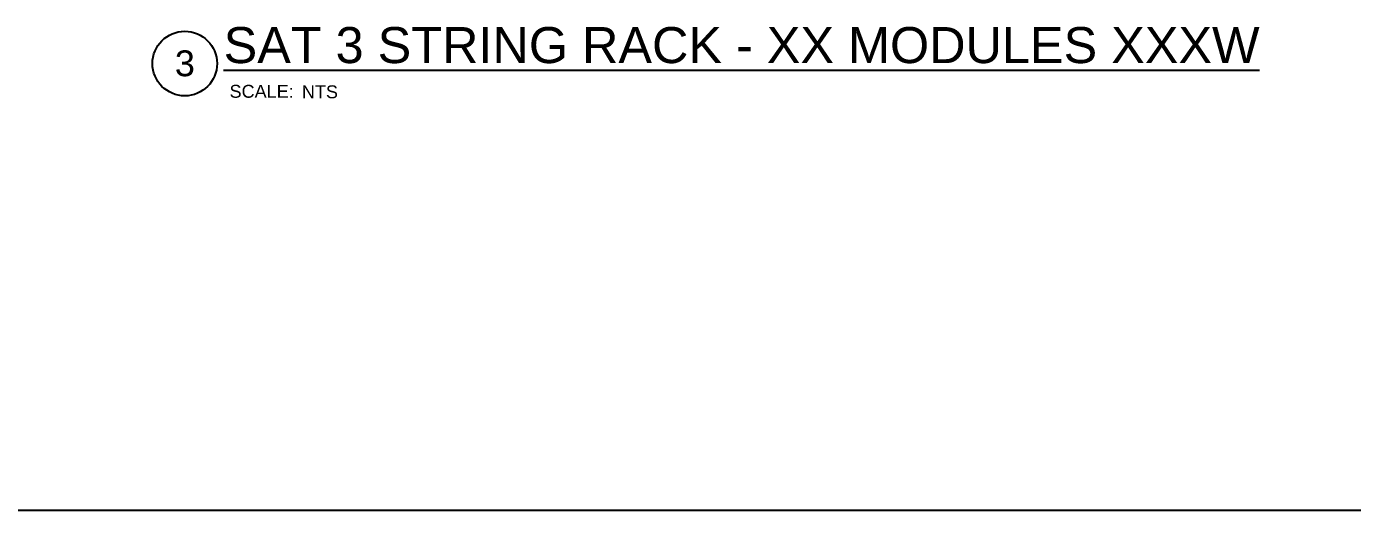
# Model space of a CAD drawing. Header units: feet. Extents: x -9903 to 12307, y -41 to 4121.
# Drawn here: x 4232 to 5555, y 669 to 1153 of the extents above; entities that cross this region are included whole.
import ezdxf
from ezdxf.enums import TextEntityAlignment as Align

# ---------------------------------------------------------------- set-up
doc = ezdxf.new("R2010")
doc.units = ezdxf.units.FT
doc.header["$MEASUREMENT"] = 0
doc.layers.add('G-ANNO-TEXT', color=1, linetype='Continuous')
doc.styles.add('NEI-A', font='arial.ttf')

# ---------------------------------------------------------------- blocks, each defined once
blk = doc.blocks.new('DETAIL_TITLE')
blk.add_circle((0.592, -0.513), 0.25)
at = {"style": 'NEI-A'}
blk.add_attdef('DETAIL_TITLE_001', (0.91, -0.485), '', height=0.2, dxfattribs=at)
at = {"style": 'NEI-A', "flags": 8}
blk.add_attdef('#', text='', height=0.2, dxfattribs=at).set_placement((0.592, -0.511), align=Align.MIDDLE_CENTER)
at = {"style": 'NEI-A'}
for tag, p in [('SCALE:', (0.939, -0.738)), ('1"_=_', (1.547, -0.738))]:
    blk.add_attdef(tag, text='', height=0.1, dxfattribs=at).set_placement(p, align=Align.BOTTOM_LEFT)

msp = doc.modelspace()

# ---------------------------------------------------------------- linework, layer by layer
msp.add_lwpolyline([(8204.9, 669.4), (4102.5, 669.4), (4102.5, 669.4)])

# ---------------------------------------------------------------- block references
at = {"layer": 'G-ANNO-TEXT'}
ref = msp.add_blockref('DETAIL_TITLE', (4313.7, 1181.7), dxfattribs=dict(at, xscale=128.9267043143703, yscale=128.9267043143703, zscale=128.9267043143703))
ref.add_attrib('#', '3', dxfattribs={"layer": '0', "height": 25.8, "style": 'NEI-A'}).set_placement((4390.1, 1115.8), align=Align.MIDDLE_CENTER)
ref.add_attrib('DETAIL_TITLE_001', '%%USAT 3 STRING RACK - XX MODULES XXXW', (4428.8, 1116), dxfattribs={"layer": '0', "height": 36, "style": 'NEI-A'})
ref.add_attrib('SCALE:', 'SCALE:', dxfattribs={"layer": '0', "height": 12.89, "style": 'NEI-A'}).set_placement((4434.7, 1094.3), align=Align.TOP_LEFT)
ref.add_attrib('1"_=_', 'NTS', dxfattribs={"layer": '0', "height": 12.89, "style": 'NEI-A'}).set_placement((4506.9, 1093.8), align=Align.TOP_LEFT)

doc.saveas('drawing.dxf')
